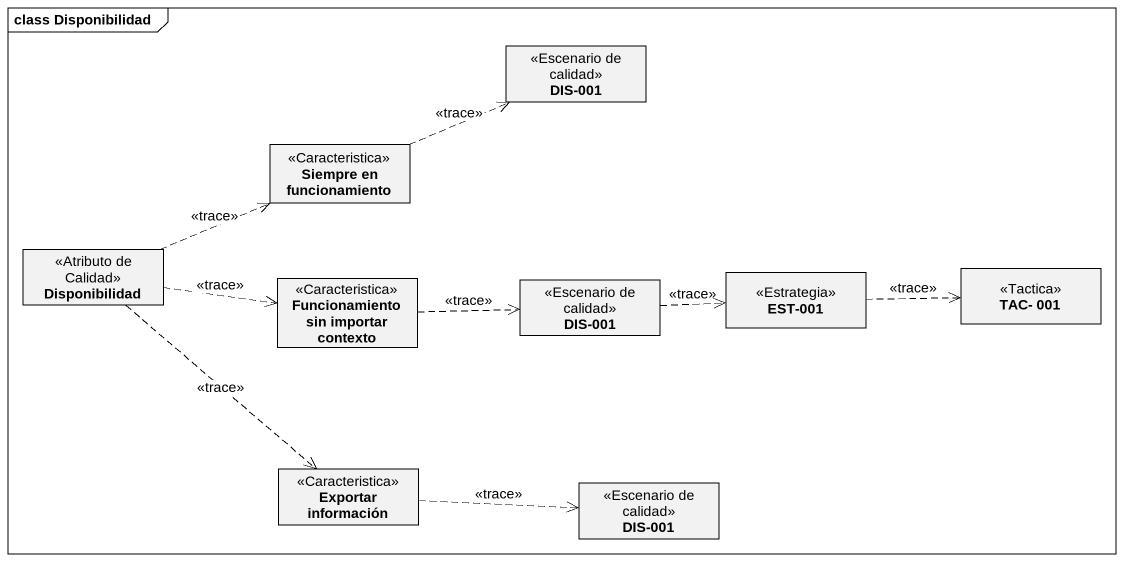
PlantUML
@startuml
mainframe class Disponibilidad
hide circle
hide empty members
class "DIS-001" as DIS_001 <<Escenario de calidad>>
class "Siempre en funcionamiento" as Siempre_en_funcionamiento <<Caracteristica>>
class Disponibilidad <<Atributo de Calidad>>
class "EST-001" as EST_001 <<Estrategia>>
class "TAC- 001" as TAC_001 <<Tactica>>
class "Funcionamiento sin importar contexto" as Funcionamiento_sin_importar <<Caracteristica>>
class "DIS-001" as DIS_001_2 <<Escenario de calidad>>
class "Exportar información" as Exportar_información <<Caracteristica>>
class "DIS-001" as DIS_001_3 <<Escenario de calidad>>
Siempre_en_funcionamiento .right.> DIS_001 : <<trace>>
Disponibilidad .right.> Siempre_en_funcionamiento : <<trace>>
Disponibilidad .right.> Funcionamiento_sin_importar : <<trace>>
Disponibilidad ..> Exportar_información : <<trace>>
EST_001 .right.> TAC_001 : <<trace>>
Funcionamiento_sin_importar .right.> DIS_001_2 : <<trace>>
DIS_001_2 .right.> EST_001 : <<trace>>
Exportar_información .right.> DIS_001_3 : <<trace>>
@enduml
